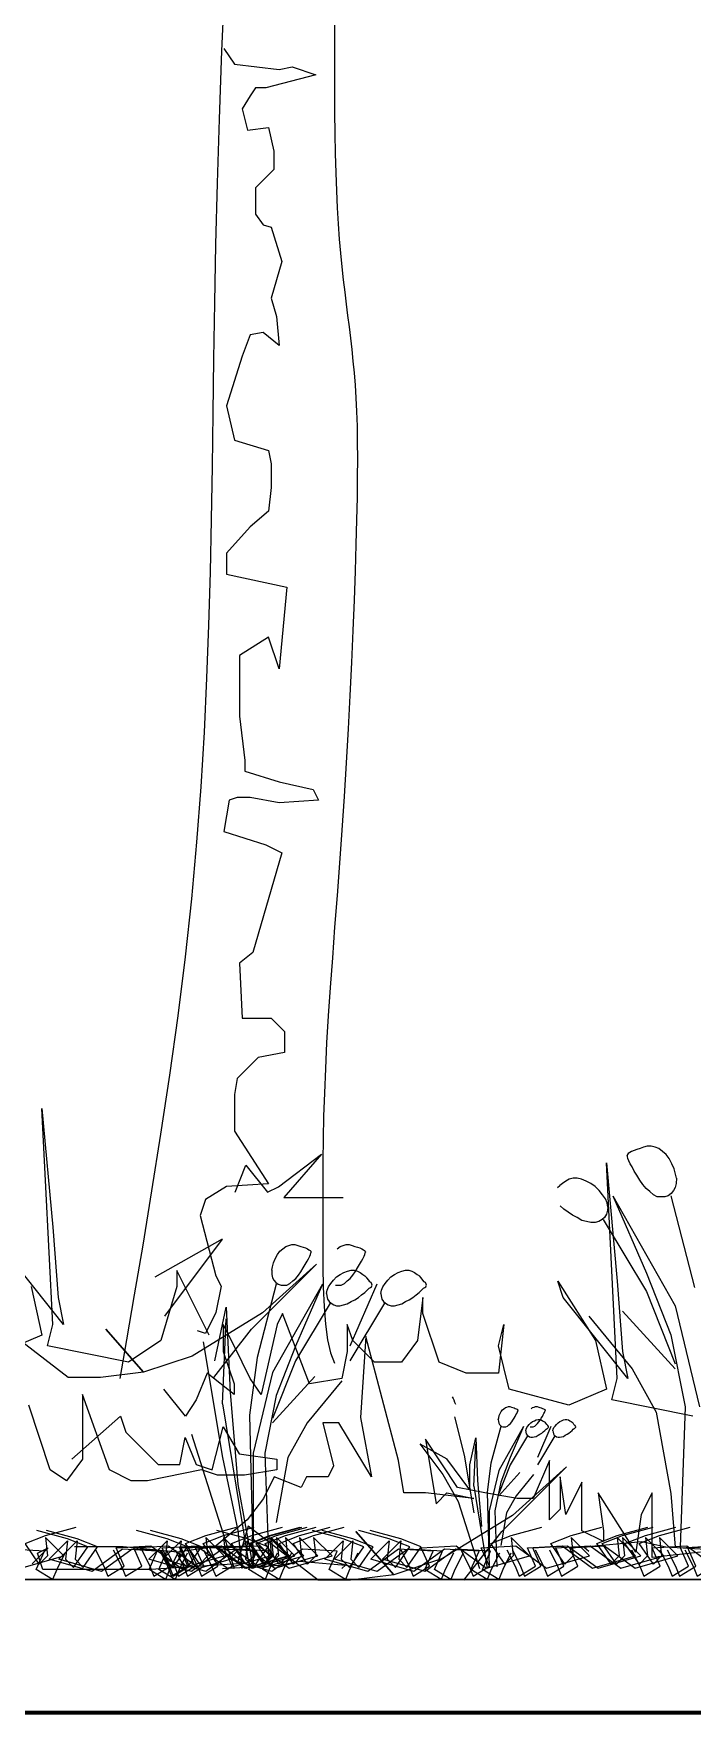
# Model space of a CAD drawing. Header units: metres. Extents: x -109 to 591, y -5 to 592.
# Drawn here: x 475.216 to 475.712, y 6.575 to 7.839 of the extents above; entities that cross this region are included whole.
import ezdxf

# ---------------------------------------------------------------- set-up
doc = ezdxf.new("R2010")
doc.units = ezdxf.units.M
doc.header["$LTSCALE"] = 0.03
doc.layers.add('ARBOLES', color=118, linetype='Continuous')
doc.layers.add('Areas verdes', color=74, linetype='Continuous')
doc.layers.add('Muro', color=7, linetype='Continuous', lineweight=70)
doc.layers.add('Muro bajo', color=7, linetype='Continuous', lineweight=30)

# ---------------------------------------------------------------- blocks, each defined once
blk = doc.blocks.new('palm1')
at = {"layer": 'ARBOLES', "color": 33}
for points in [[(295.6728, 20.247), (295.6755, 20.1862), (295.6776, 20.1291), (295.6793, 20.0753), (295.6805, 20.0242), (295.6815, 19.9754), (295.6822, 19.9285), (295.6828, 19.8829), (295.6835, 19.8383), (295.6842, 19.7941), (295.6851, 19.7499), (295.6864, 19.7056), (295.688, 19.6611), (295.6902, 19.616), (295.693, 19.5703), (295.6965, 19.5239), (295.7008, 19.4765), (295.706, 19.4281), (295.7122, 19.3787), (295.7191, 19.3289), (295.7265, 19.2797), (295.7341, 19.2321), (295.7415, 19.1869), (295.7486, 19.1451), (295.755, 19.1076), (295.7605, 19.0752)], [(295.5811, 20.2097), (295.5811, 20.1903), (295.5811, 20.1712), (295.581, 20.1526), (295.5809, 20.1345), (295.5807, 20.117), (295.5804, 20.1003), (295.58, 20.0842), (295.5795, 20.0691), (295.5788, 20.0548), (295.578, 20.0414), (295.577, 20.0287), (295.576, 20.0168), (295.5749, 20.0054), (295.5737, 19.9946), (295.5725, 19.9842), (295.5713, 19.9742), (295.5701, 19.9646), (295.5689, 19.9551), (295.5677, 19.9457), (295.5666, 19.9362), (295.5656, 19.9266), (295.5646, 19.9167), (295.5638, 19.9065), (295.5631, 19.8957), (295.5626, 19.8844), (295.5622, 19.8722), (295.562, 19.8591), (295.5619, 19.8448), (295.562, 19.8293), (295.5622, 19.8123), (295.5626, 19.7936), (295.5631, 19.7731), (295.5638, 19.7507), (295.5646, 19.7266), (295.5656, 19.701), (295.5668, 19.6744), (295.5681, 19.6468), (295.5695, 19.6188), (295.5712, 19.5904), (295.5729, 19.5621), (295.5748, 19.5341), (295.5768, 19.5065), (295.5789, 19.4794), (295.5809, 19.453), (295.5828, 19.4273), (295.5847, 19.4025), (295.5863, 19.3787), (295.5877, 19.3561), (295.5887, 19.3346), (295.5895, 19.3141), (295.5901, 19.2946), (295.5905, 19.2757), (295.5908, 19.2574), (295.5909, 19.2395), (295.5909, 19.2217), (295.5909, 19.204), (295.5909, 19.1862), (295.5908, 19.1686), (295.5904, 19.1516), (295.5897, 19.1355), (295.5885, 19.1207), (295.5868, 19.1076), (295.5843, 19.0966), (295.5811, 19.0879)], [(295.6736, 20.188), (295.6648, 20.1749), (295.6274, 20.1705), (295.6164, 20.1727), (295.5966, 20.1661), (295.6384, 20.1551), (295.6472, 20.1551), (295.6516, 20.1485), (295.6582, 20.1375), (295.6538, 20.1199), (295.6362, 20.1221), (295.6318, 20.1023), (295.6318, 20.0869), (295.6472, 20.0715), (295.6472, 20.0495), (295.6406, 20.0407), (295.634, 20.0385), (295.6252, 20.0099), (295.634, 19.9792), (295.6296, 19.9638), (295.6274, 19.9396), (295.6406, 19.9506), (295.6516, 19.9484), (295.6582, 19.9308), (295.6714, 19.889), (295.6648, 19.8604), (295.6362, 19.8516), (295.634, 19.8406), (295.634, 19.8208), (295.6362, 19.801), (295.6516, 19.7879), (295.6714, 19.7659), (295.6714, 19.7593), (295.6714, 19.7483), (295.6208, 19.7373), (295.6274, 19.6691), (295.6362, 19.6955), (295.6604, 19.6801), (295.6604, 19.6295), (295.656, 19.5922), (295.656, 19.5834), (295.6274, 19.5746), (295.5988, 19.568), (295.5944, 19.5592), (295.6274, 19.557), (295.6516, 19.5614), (295.6626, 19.5614), (295.6692, 19.5592), (295.6736, 19.5328), (295.6384, 19.5218), (295.6252, 19.5152), (295.6494, 19.4316), (295.6604, 19.4228), (295.6582, 19.3767), (295.634, 19.3767), (295.623, 19.3657), (295.623, 19.3481), (295.645, 19.3437), (295.6626, 19.3261), (295.6648, 19.3129), (295.6648, 19.2821), (295.6362, 19.2381), (295.6714, 19.2359), (295.689, 19.2249), (295.6934, 19.2117), (295.6802, 19.1612), (295.6758, 19.1524), (295.6802, 19.1304), (295.689, 19.1128), (295.6956, 19.115)]]:
    blk.add_lwpolyline(points, dxfattribs=at)
at = {"layer": 'ARBOLES', "color": 108}
for points in [[(295.6858, 19.1115), (295.7129, 19.1657), (295.7129, 19.1521), (295.7264, 19.107), (295.7535, 19.0889), (295.8212, 19.1025), (295.8167, 19.1205), (295.8258, 19.301), (295.8167, 19.2018), (295.8122, 19.1431), (295.8077, 19.1205), (295.8619, 19.1882)], [(295.8348, 19.1521), (295.8258, 19.1115), (295.8574, 19.098)], [(295.2813, 19.0437), (295.349, 19.0573), (295.3445, 19.0753), (295.3535, 19.2558), (295.3445, 19.1566), (295.34, 19.0979), (295.3355, 19.0753), (295.3897, 19.143), (295.3942, 19.1566), (295.3626, 19.1069), (295.3535, 19.0663), (295.3851, 19.0528), (295.4348, 19.0663), (295.4438, 19.1024), (295.4393, 19.1204), (295.4438, 19.0798), (295.4709, 19.0798), (295.4935, 19.0889), (295.5071, 19.1295), (295.5071, 19.143), (295.5116, 19.1069), (295.5251, 19.0889), (295.5477, 19.0889), (295.5658, 19.1069), (295.5703, 19.1204), (295.5703, 19.0979), (295.5748, 19.0753), (295.6019, 19.0708), (295.6245, 19.1295), (295.629, 19.1204), (295.6425, 19.0618), (295.6516, 19.0753), (295.6651, 19.1024), (295.6741, 19.1204), (295.6741, 19.0979), (295.6651, 19.0708), (295.6651, 19.0618), (295.6877, 19.0798), (295.6967, 19.0573), (295.7058, 19.0437), (295.7238, 19.0663)]]:
    blk.add_lwpolyline(points, dxfattribs=at)
at = {"layer": 'ARBOLES', "color": 53}
for points in [[(295.6641, 19.2312), (295.6551, 19.2538), (295.637, 19.2312), (295.628, 19.2357), (295.5918, 19.2628), (295.6234, 19.2267), (295.6009, 19.2267), (295.5873, 19.2267), (295.5738, 19.2267)], [(295.682, 19.076), (295.6504, 19.1166), (295.5962, 19.1708), (295.6414, 19.1301), (295.7001, 19.094), (295.7407, 19.0805), (295.7723, 19.1166), (295.7407, 19.0805), (295.7768, 19.076), (295.8039, 19.076), (295.8626, 19.1211)], [(295.4728, 18.9064), (295.4411, 18.9471), (295.387, 19.0012), (295.4321, 18.9606), (295.4908, 18.9245), (295.5315, 18.911), (295.5631, 18.9471), (295.5315, 18.911), (295.5676, 18.9064), (295.5947, 18.9064), (295.6534, 18.9516), (295.6624, 18.92), (295.7347, 18.9155), (295.8069, 18.9155), (295.825, 18.9155), (295.8295, 18.929), (295.8205, 18.9335), (295.834, 18.92)]]:
    blk.add_lwpolyline(points, dxfattribs=at)
at = {"layer": 'ARBOLES', "color": 72}
for points in [[(295.8008, 19.0077), (295.7601, 19.0438), (295.7556, 19.0303), (295.7285, 19.0032), (295.7195, 19.0032), (295.7105, 19.0032), (295.706, 19.0258), (295.6969, 19.0032), (295.6834, 18.9987), (295.6743, 19.0348), (295.6608, 19.0123), (295.6292, 19.0077), (295.6292, 18.9987), (295.6563, 18.9942), (295.6789, 18.9942), (295.6924, 18.9987), (295.7376, 18.9897), (295.7511, 18.9897), (295.7692, 18.9987), (295.7918, 19.0619), (295.7918, 19.0438), (295.7918, 19.0077), (295.8053, 18.9897), (295.8188, 18.9987), (295.8369, 19.0529)], [(295.2747, 18.9298), (295.3154, 18.9253), (295.3154, 18.9794), (295.3244, 18.9614), (295.3289, 18.9298), (295.3605, 18.9794), (295.356, 18.9478), (295.356, 18.9388), (295.3741, 18.9478), (295.3741, 18.9884), (295.3876, 18.9614), (295.3922, 18.9929), (295.3922, 18.9659), (295.4012, 18.9568), (295.4012, 19.0065), (295.4147, 18.9749), (295.4283, 18.9749), (295.4554, 18.9794), (295.478, 18.9839), (295.505, 19.0245), (295.496, 18.9704), (295.487, 18.9794), (295.4644, 18.9749), (295.505, 18.9794), (295.5231, 18.9794), (295.5276, 19.0065), (295.5547, 19.1103), (295.5592, 19.0426), (295.5502, 18.9929), (295.5773, 19.0381), (295.5908, 19.0381), (295.5818, 19.002), (295.5863, 18.9929), (295.6044, 18.9929), (295.6089, 18.9839), (295.6315, 18.9929), (295.6405, 18.9749), (295.6541, 18.9568), (295.6812, 18.9343), (295.7128, 18.9298), (295.7579, 18.9343), (295.7986, 18.9343)]]:
    blk.add_lwpolyline(points, dxfattribs=at)

msp = doc.modelspace()

# ---------------------------------------------------------------- linework, layer by layer
at = {"layer": 'Areas verdes', "color": 6, "linetype": 'Continuous'}
for p, q in [((475.6631, 6.9951), (475.6629, 6.9943)), ((475.663, 6.9935), (475.6629, 6.9943)), ((475.6634, 6.992), (475.663, 6.9935)), ((475.6637, 6.9958), (475.6631, 6.9951)), ((475.6641, 6.9904), (475.6634, 6.992)), ((475.6648, 6.9966), (475.6637, 6.9958)), ((475.6662, 6.9974), (475.6648, 6.9966)), ((475.668, 6.9982), (475.6662, 6.9974)), ((475.6702, 6.9989), (475.668, 6.9982)), ((475.6726, 6.9997), (475.6702, 6.9989)), ((475.6752, 7.0005), (475.6726, 6.9997)), ((475.678, 7.0013), (475.6752, 7.0005)), ((475.6809, 7.0013), (475.678, 7.0013)), ((475.6838, 7.0005), (475.6809, 7.0013)), ((475.6867, 6.9997), (475.6838, 7.0005)), ((475.6895, 6.9974), (475.6867, 6.9997)), ((475.6921, 6.9951), (475.6895, 6.9974)), ((475.6945, 6.992), (475.6921, 6.9951)), ((475.6965, 6.9881), (475.6945, 6.992)), ((475.6652, 6.9881), (475.6641, 6.9904)), ((475.6666, 6.9857), (475.6652, 6.9881)), ((475.6682, 6.9826), (475.6666, 6.9857)), ((475.6702, 6.9795), (475.6682, 6.9826)), ((475.6724, 6.9757), (475.6702, 6.9795)), ((475.6981, 6.9842), (475.6965, 6.9881)), ((475.6993, 6.9803), (475.6981, 6.9842)), ((475.6999, 6.9772), (475.6993, 6.9803)), ((475.6103, 6.9702), (475.6121, 6.9718)), ((475.6142, 6.9733), (475.6121, 6.9718)), ((475.6166, 6.9749), (475.6142, 6.9733)), ((475.6192, 6.9764), (475.6166, 6.9749)), ((475.6221, 6.9772), (475.6192, 6.9764)), ((475.6252, 6.9772), (475.6221, 6.9772)), ((475.6285, 6.9764), (475.6252, 6.9772)), ((475.632, 6.9749), (475.6285, 6.9764)), ((475.6354, 6.9733), (475.632, 6.9749)), ((475.6388, 6.971), (475.6354, 6.9733)), ((475.6417, 6.9679), (475.6388, 6.971)), ((475.6443, 6.9648), (475.6417, 6.9679)), ((475.6747, 6.9726), (475.6724, 6.9757)), ((475.6772, 6.9695), (475.6747, 6.9726)), ((475.6799, 6.9671), (475.6772, 6.9695)), ((475.6827, 6.9648), (475.6799, 6.9671)), ((475.6978, 6.9679), (475.6959, 6.9656)), ((475.6991, 6.9702), (475.6978, 6.9679)), ((475.6998, 6.9733), (475.6991, 6.9702)), ((475.6999, 6.9772), (475.6998, 6.9733)), ((475.6152, 6.9539), (475.6124, 6.9563)), ((475.6183, 6.9516), (475.6152, 6.9539)), ((475.6464, 6.9617), (475.6443, 6.9648)), ((475.6477, 6.9586), (475.6464, 6.9617)), ((475.6483, 6.9555), (475.6477, 6.9586)), ((475.6483, 6.9555), (475.6481, 6.9532)), ((475.6855, 6.9632), (475.6827, 6.9648)), ((475.6884, 6.9632), (475.6855, 6.9632)), ((475.6911, 6.9632), (475.6884, 6.9632)), ((475.6937, 6.964), (475.6911, 6.9632)), ((475.6959, 6.9656), (475.6937, 6.964)), ((475.6216, 6.9493), (475.6183, 6.9516)), ((475.6251, 6.9477), (475.6216, 6.9493)), ((475.6287, 6.9454), (475.6251, 6.9477)), ((475.6322, 6.9446), (475.6287, 6.9454)), ((475.6356, 6.9438), (475.6322, 6.9446)), ((475.6387, 6.9438), (475.6356, 6.9438)), ((475.6415, 6.9446), (475.6387, 6.9438)), ((475.6439, 6.9462), (475.6415, 6.9446)), ((475.6458, 6.9477), (475.6439, 6.9462)), ((475.6473, 6.9501), (475.6458, 6.9477)), ((475.6481, 6.9532), (475.6473, 6.9501)), ((475.3966, 6.9135), (475.3979, 6.9166)), ((475.3979, 6.9166), (475.3995, 6.9197)), ((475.3995, 6.9197), (475.4014, 6.9222)), ((475.4014, 6.9222), (475.4035, 6.9241)), ((475.4035, 6.9241), (475.4057, 6.9259)), ((475.4057, 6.9259), (475.408, 6.9265)), ((475.408, 6.9265), (475.4104, 6.9272)), ((475.4104, 6.9272), (475.4127, 6.9272)), ((475.4127, 6.9272), (475.4149, 6.9265)), ((475.4149, 6.9265), (475.417, 6.9259)), ((475.417, 6.9259), (475.4189, 6.9253)), ((475.4189, 6.9253), (475.4207, 6.9247)), ((475.4207, 6.9247), (475.4221, 6.9241)), ((475.4218, 6.9147), (475.4229, 6.9166)), ((475.4221, 6.9241), (475.4232, 6.9234)), ((475.4229, 6.9166), (475.4238, 6.9185)), ((475.4232, 6.9234), (475.4241, 6.9228)), ((475.4238, 6.9185), (475.4244, 6.9197)), ((475.4241, 6.9228), (475.4246, 6.9222)), ((475.4244, 6.9197), (475.4247, 6.921)), ((475.4246, 6.9222), (475.4248, 6.9216)), ((475.4247, 6.921), (475.4248, 6.9216)), ((475.4444, 6.9241), (475.4467, 6.9259)), ((475.4467, 6.9259), (475.4489, 6.9265)), ((475.4489, 6.9265), (475.4513, 6.9272)), ((475.4513, 6.9272), (475.4536, 6.9272)), ((475.4536, 6.9272), (475.4558, 6.9265)), ((475.4558, 6.9265), (475.4579, 6.9259)), ((475.4579, 6.9259), (475.4599, 6.9253)), ((475.4599, 6.9253), (475.4616, 6.9247)), ((475.4616, 6.9247), (475.463, 6.9241)), ((475.4627, 6.9147), (475.4638, 6.9166)), ((475.463, 6.9241), (475.4642, 6.9234)), ((475.4638, 6.9166), (475.4647, 6.9185)), ((475.4642, 6.9234), (475.465, 6.9228)), ((475.4647, 6.9185), (475.4653, 6.9197)), ((475.465, 6.9228), (475.4655, 6.9222)), ((475.4653, 6.9197), (475.4656, 6.921)), ((475.4655, 6.9222), (475.4657, 6.9216)), ((475.4656, 6.921), (475.4657, 6.9216)), ((475.3952, 6.9079), (475.3957, 6.9104)), ((475.3952, 6.9079), (475.3952, 6.9048)), ((475.3952, 6.9048), (475.3958, 6.9023)), ((475.3957, 6.9104), (475.3966, 6.9135)), ((475.4133, 6.9017), (475.4153, 6.9042)), ((475.4153, 6.9042), (475.4172, 6.9067)), ((475.4172, 6.9067), (475.4189, 6.9098)), ((475.4189, 6.9098), (475.4205, 6.9123)), ((475.4205, 6.9123), (475.4218, 6.9147)), ((475.4441, 6.903), (475.4467, 6.9048)), ((475.4467, 6.9048), (475.4495, 6.9061)), ((475.4495, 6.9061), (475.4523, 6.9073)), ((475.4523, 6.9073), (475.4549, 6.9079)), ((475.4543, 6.9017), (475.4563, 6.9042)), ((475.4549, 6.9079), (475.4574, 6.9079)), ((475.4563, 6.9042), (475.4581, 6.9067)), ((475.4574, 6.9079), (475.4597, 6.9073)), ((475.4581, 6.9067), (475.4599, 6.9098)), ((475.4597, 6.9073), (475.4618, 6.9061)), ((475.4599, 6.9098), (475.4614, 6.9123)), ((475.4614, 6.9123), (475.4627, 6.9147)), ((475.4618, 6.9061), (475.4637, 6.9048)), ((475.4637, 6.9048), (475.4654, 6.9036)), ((475.4669, 6.9023), (475.4654, 6.9036)), ((475.485, 6.903), (475.4877, 6.9048)), ((475.4877, 6.9048), (475.4904, 6.9061)), ((475.4904, 6.9061), (475.4932, 6.9073)), ((475.4932, 6.9073), (475.4959, 6.9079)), ((475.4959, 6.9079), (475.4984, 6.9079)), ((475.4984, 6.9079), (475.5007, 6.9073)), ((475.5007, 6.9073), (475.5028, 6.9061)), ((475.5028, 6.9061), (475.5047, 6.9048)), ((475.5047, 6.9048), (475.5064, 6.9036)), ((475.5078, 6.9023), (475.5064, 6.9036)), ((475.3958, 6.9023), (475.3968, 6.9005)), ((475.3968, 6.9005), (475.3983, 6.8986)), ((475.3983, 6.8986), (475.4001, 6.8974)), ((475.4001, 6.8974), (475.4022, 6.8967)), ((475.4022, 6.8967), (475.4043, 6.8967)), ((475.4043, 6.8967), (475.4066, 6.8967)), ((475.4066, 6.8967), (475.4089, 6.898)), ((475.4089, 6.898), (475.4112, 6.8999)), ((475.4112, 6.8999), (475.4133, 6.9017)), ((475.4364, 6.8905), (475.4369, 6.893)), ((475.4369, 6.893), (475.438, 6.8955)), ((475.438, 6.8955), (475.4397, 6.898)), ((475.4397, 6.898), (475.4417, 6.9005)), ((475.4417, 6.9005), (475.4441, 6.903)), ((475.4431, 6.8967), (475.4453, 6.8967)), ((475.4453, 6.8967), (475.4476, 6.8967)), ((475.4476, 6.8967), (475.4499, 6.898)), ((475.4499, 6.898), (475.4521, 6.8999)), ((475.4521, 6.8999), (475.4543, 6.9017)), ((475.4629, 6.8893), (475.4652, 6.8912)), ((475.4652, 6.8912), (475.4671, 6.893)), ((475.4682, 6.9005), (475.4669, 6.9023)), ((475.4671, 6.893), (475.4686, 6.8943)), ((475.4691, 6.8992), (475.4682, 6.9005)), ((475.4686, 6.8943), (475.4696, 6.8949)), ((475.47, 6.8986), (475.4691, 6.8992)), ((475.4696, 6.8949), (475.4703, 6.8955)), ((475.4705, 6.8974), (475.47, 6.8986)), ((475.4703, 6.8955), (475.4707, 6.8961)), ((475.4708, 6.8967), (475.4705, 6.8974)), ((475.4707, 6.8961), (475.4708, 6.8967)), ((475.4774, 6.8905), (475.4779, 6.893)), ((475.4779, 6.893), (475.4789, 6.8955)), ((475.4789, 6.8955), (475.4806, 6.898)), ((475.4806, 6.898), (475.4827, 6.9005)), ((475.4827, 6.9005), (475.485, 6.903)), ((475.5039, 6.8893), (475.5061, 6.8912)), ((475.5061, 6.8912), (475.508, 6.893)), ((475.5091, 6.9005), (475.5078, 6.9023)), ((475.508, 6.893), (475.5095, 6.8943)), ((475.5101, 6.8992), (475.5091, 6.9005)), ((475.5095, 6.8943), (475.5106, 6.8949)), ((475.5109, 6.8986), (475.5101, 6.8992)), ((475.5106, 6.8949), (475.5113, 6.8955)), ((475.5115, 6.8974), (475.5109, 6.8986)), ((475.5113, 6.8955), (475.5116, 6.8961)), ((475.5117, 6.8967), (475.5115, 6.8974)), ((475.5116, 6.8961), (475.5117, 6.8967)), ((475.4364, 6.8905), (475.4366, 6.8887)), ((475.4366, 6.8887), (475.4372, 6.8862)), ((475.4372, 6.8862), (475.4384, 6.8843)), ((475.4384, 6.8843), (475.44, 6.8831)), ((475.44, 6.8831), (475.4419, 6.8818)), ((475.4419, 6.8818), (475.4441, 6.8812)), ((475.4441, 6.8812), (475.4466, 6.8812)), ((475.4466, 6.8812), (475.4493, 6.8818)), ((475.4493, 6.8818), (475.4521, 6.8825)), ((475.4521, 6.8825), (475.455, 6.8843)), ((475.455, 6.8843), (475.4578, 6.8856)), ((475.4578, 6.8856), (475.4605, 6.8874)), ((475.4605, 6.8874), (475.4629, 6.8893)), ((475.4774, 6.8905), (475.4776, 6.8887)), ((475.4776, 6.8887), (475.4782, 6.8862)), ((475.4782, 6.8862), (475.4794, 6.8843)), ((475.4794, 6.8843), (475.4809, 6.8831)), ((475.4809, 6.8831), (475.4828, 6.8818)), ((475.4828, 6.8818), (475.4851, 6.8812)), ((475.4851, 6.8812), (475.4876, 6.8812)), ((475.4876, 6.8812), (475.4903, 6.8818)), ((475.4903, 6.8818), (475.4931, 6.8825)), ((475.4931, 6.8825), (475.4959, 6.8843)), ((475.4959, 6.8843), (475.4987, 6.8856)), ((475.4987, 6.8856), (475.5014, 6.8874)), ((475.5014, 6.8874), (475.5039, 6.8893)), ((475.5311, 6.8126), (475.5317, 6.8114)), ((475.5317, 6.8114), (475.5323, 6.8102)), ((475.5323, 6.8102), (475.5329, 6.8086)), ((475.5329, 6.8086), (475.5335, 6.8071)), ((475.568, 6.8015), (475.569, 6.8027)), ((475.569, 6.8027), (475.57, 6.8036)), ((475.57, 6.8036), (475.5711, 6.8046)), ((475.5711, 6.8046), (475.5722, 6.8049)), ((475.5722, 6.8049), (475.5734, 6.8052)), ((475.5734, 6.8052), (475.5746, 6.8052)), ((475.5746, 6.8052), (475.5757, 6.8049)), ((475.5757, 6.8049), (475.5767, 6.8046)), ((475.5767, 6.8046), (475.5777, 6.8043)), ((475.5777, 6.8043), (475.5786, 6.8039)), ((475.5786, 6.8039), (475.5793, 6.8036)), ((475.5793, 6.8036), (475.5799, 6.8033)), ((475.5799, 6.8033), (475.5803, 6.803)), ((475.5803, 6.803), (475.5805, 6.8027)), ((475.5805, 6.8027), (475.5806, 6.8024)), ((475.5806, 6.8021), (475.5806, 6.8024)), ((475.5905, 6.8036), (475.5916, 6.8046)), ((475.5916, 6.8046), (475.5927, 6.8049)), ((475.5927, 6.8049), (475.5939, 6.8052)), ((475.5939, 6.8052), (475.595, 6.8052)), ((475.595, 6.8052), (475.5962, 6.8049)), ((475.5962, 6.8049), (475.5972, 6.8046)), ((475.5972, 6.8046), (475.5982, 6.8043)), ((475.5982, 6.8043), (475.5991, 6.8039)), ((475.5991, 6.8039), (475.5998, 6.8036)), ((475.5998, 6.8036), (475.6003, 6.8033)), ((475.6003, 6.8033), (475.6008, 6.803)), ((475.6008, 6.803), (475.601, 6.8027)), ((475.601, 6.8027), (475.6011, 6.8024)), ((475.6011, 6.8021), (475.6011, 6.8024)), ((475.5658, 6.7956), (475.5661, 6.7968)), ((475.5658, 6.7956), (475.5659, 6.794)), ((475.5659, 6.794), (475.5661, 6.7928)), ((475.5661, 6.7968), (475.5665, 6.7984)), ((475.5661, 6.7928), (475.5667, 6.7918)), ((475.5665, 6.7984), (475.5672, 6.7999)), ((475.5667, 6.7918), (475.5674, 6.7909)), ((475.5672, 6.7999), (475.568, 6.8015)), ((475.5674, 6.7909), (475.5683, 6.7903)), ((475.5683, 6.7903), (475.5693, 6.79)), ((475.5693, 6.79), (475.5704, 6.79)), ((475.5704, 6.79), (475.5716, 6.79)), ((475.5716, 6.79), (475.5727, 6.7906)), ((475.5727, 6.7906), (475.5738, 6.7915)), ((475.5738, 6.7915), (475.5749, 6.7925)), ((475.5749, 6.7925), (475.5759, 6.7937)), ((475.5759, 6.7937), (475.5768, 6.7949)), ((475.5768, 6.7949), (475.5777, 6.7965)), ((475.5777, 6.7965), (475.5785, 6.7977)), ((475.5785, 6.7977), (475.5791, 6.799)), ((475.5791, 6.799), (475.5797, 6.7999)), ((475.5797, 6.7999), (475.5801, 6.8008)), ((475.5801, 6.8008), (475.5804, 6.8015)), ((475.5804, 6.8015), (475.5806, 6.8021)), ((475.5872, 6.7894), (475.5881, 6.7906)), ((475.5881, 6.7906), (475.5891, 6.7918)), ((475.5891, 6.7918), (475.5903, 6.7931)), ((475.5898, 6.79), (475.5909, 6.79)), ((475.5903, 6.7931), (475.5916, 6.794)), ((475.5909, 6.79), (475.592, 6.79)), ((475.5916, 6.794), (475.593, 6.7946)), ((475.592, 6.79), (475.5932, 6.7906)), ((475.593, 6.7946), (475.5944, 6.7953)), ((475.5932, 6.7906), (475.5943, 6.7915)), ((475.5943, 6.7915), (475.5954, 6.7925)), ((475.5944, 6.7953), (475.5957, 6.7956)), ((475.5954, 6.7925), (475.5964, 6.7937)), ((475.5957, 6.7956), (475.597, 6.7956)), ((475.5964, 6.7937), (475.5973, 6.7949)), ((475.597, 6.7956), (475.5981, 6.7953)), ((475.5973, 6.7949), (475.5982, 6.7965)), ((475.5981, 6.7953), (475.5992, 6.7946)), ((475.5982, 6.7965), (475.599, 6.7977)), ((475.599, 6.7977), (475.5996, 6.799)), ((475.5992, 6.7946), (475.6001, 6.794)), ((475.5996, 6.799), (475.6002, 6.7999)), ((475.6001, 6.794), (475.601, 6.7934)), ((475.6002, 6.7999), (475.6006, 6.8008)), ((475.6006, 6.8008), (475.6009, 6.8015)), ((475.6009, 6.8015), (475.6011, 6.8021)), ((475.6017, 6.7928), (475.601, 6.7934)), ((475.6023, 6.7918), (475.6017, 6.7928)), ((475.6028, 6.7912), (475.6023, 6.7918)), ((475.6032, 6.7909), (475.6028, 6.7912)), ((475.6035, 6.7903), (475.6032, 6.7909)), ((475.6034, 6.7894), (475.6036, 6.7897)), ((475.6036, 6.79), (475.6035, 6.7903)), ((475.6036, 6.7897), (475.6036, 6.79)), ((475.6077, 6.7894), (475.6085, 6.7906)), ((475.6085, 6.7906), (475.6096, 6.7918)), ((475.6096, 6.7918), (475.6108, 6.7931)), ((475.6108, 6.7931), (475.6121, 6.794)), ((475.6121, 6.794), (475.6135, 6.7946)), ((475.6135, 6.7946), (475.6149, 6.7953)), ((475.6149, 6.7953), (475.6162, 6.7956)), ((475.6162, 6.7956), (475.6174, 6.7956)), ((475.6174, 6.7956), (475.6186, 6.7953)), ((475.6186, 6.7953), (475.6196, 6.7946)), ((475.6196, 6.7946), (475.6206, 6.794)), ((475.6206, 6.794), (475.6214, 6.7934)), ((475.6221, 6.7928), (475.6214, 6.7934)), ((475.6228, 6.7918), (475.6221, 6.7928)), ((475.6233, 6.7912), (475.6228, 6.7918)), ((475.6237, 6.7909), (475.6233, 6.7912)), ((475.624, 6.7903), (475.6237, 6.7909)), ((475.6239, 6.7894), (475.6241, 6.7897)), ((475.6241, 6.79), (475.624, 6.7903)), ((475.6241, 6.7897), (475.6241, 6.79)), ((475.5865, 6.7869), (475.5867, 6.7881)), ((475.5865, 6.7869), (475.5866, 6.7859)), ((475.5866, 6.7859), (475.5869, 6.7847)), ((475.5867, 6.7881), (475.5872, 6.7894)), ((475.5869, 6.7847), (475.5875, 6.7838)), ((475.5875, 6.7838), (475.5882, 6.7832)), ((475.5882, 6.7832), (475.5892, 6.7825)), ((475.5892, 6.7825), (475.5903, 6.7822)), ((475.5903, 6.7822), (475.5916, 6.7822)), ((475.5916, 6.7822), (475.5929, 6.7825)), ((475.5929, 6.7825), (475.5943, 6.7828)), ((475.5943, 6.7828), (475.5957, 6.7838)), ((475.5957, 6.7838), (475.5971, 6.7844)), ((475.5971, 6.7844), (475.5985, 6.7853)), ((475.5985, 6.7853), (475.5997, 6.7863)), ((475.5997, 6.7863), (475.6008, 6.7872)), ((475.6008, 6.7872), (475.6018, 6.7881)), ((475.6018, 6.7881), (475.6025, 6.7887)), ((475.6025, 6.7887), (475.6031, 6.789)), ((475.6031, 6.789), (475.6034, 6.7894)), ((475.6069, 6.7869), (475.6072, 6.7881)), ((475.6069, 6.7869), (475.607, 6.7859)), ((475.607, 6.7859), (475.6073, 6.7847)), ((475.6072, 6.7881), (475.6077, 6.7894)), ((475.6073, 6.7847), (475.6079, 6.7838)), ((475.6079, 6.7838), (475.6087, 6.7832)), ((475.6087, 6.7832), (475.6097, 6.7825)), ((475.6097, 6.7825), (475.6108, 6.7822)), ((475.6108, 6.7822), (475.612, 6.7822)), ((475.612, 6.7822), (475.6134, 6.7825)), ((475.6134, 6.7825), (475.6148, 6.7828)), ((475.6148, 6.7828), (475.6162, 6.7838)), ((475.6162, 6.7838), (475.6176, 6.7844)), ((475.6176, 6.7844), (475.6189, 6.7853)), ((475.6189, 6.7853), (475.6202, 6.7863)), ((475.6202, 6.7863), (475.6213, 6.7872)), ((475.6213, 6.7872), (475.6223, 6.7881)), ((475.6223, 6.7881), (475.623, 6.7887)), ((475.623, 6.7887), (475.6235, 6.789)), ((475.6235, 6.789), (475.6239, 6.7894))]:
    msp.add_line(p, q, dxfattribs=at)
at = {"layer": 'Areas verdes', "linetype": 'Continuous'}
for p, q in [((475.6521, 6.964), (475.6774, 6.9058)), ((475.6521, 6.964), (475.6991, 6.881)), ((475.6956, 6.964), (475.7136, 6.895)), ((475.6448, 6.9462), (475.6774, 6.8919)), ((475.358, 6.9314), (475.3072, 6.9027)), ((475.358, 6.9314), (475.3145, 6.8732)), ((475.6774, 6.9058), (475.6956, 6.8593)), ((475.3986, 6.8974), (475.3842, 6.8421)), ((475.4334, 6.8974), (475.3958, 6.8309)), ((475.4334, 6.8974), (475.4132, 6.8508)), ((475.4743, 6.8974), (475.4541, 6.8508)), ((475.6774, 6.8919), (475.6991, 6.8375)), ((475.3523, 6.8396), (475.361, 6.88)), ((475.361, 6.88), (475.3639, 6.8161)), ((475.4392, 6.8831), (475.4132, 6.8396)), ((475.4802, 6.8831), (475.4541, 6.8396)), ((475.6991, 6.881), (475.7173, 6.805)), ((475.3581, 6.8074), (475.361, 6.8713)), ((475.6339, 6.8732), (475.6665, 6.8337)), ((475.6991, 6.8337), (475.6593, 6.8771)), ((475.3436, 6.8539), (475.3581, 6.767)), ((475.6956, 6.8593), (475.7064, 6.805)), ((475.3842, 6.8421), (475.3784, 6.7987)), ((475.4132, 6.8508), (475.3986, 6.8136)), ((475.3958, 6.8309), (475.3813, 6.7701)), ((475.4132, 6.8396), (475.3958, 6.7962)), ((475.3958, 6.7931), (475.4276, 6.8278)), ((475.6665, 6.8337), (475.6847, 6.8011)), ((475.3639, 6.8161), (475.3697, 6.7465)), ((475.4479, 6.8247), (475.4218, 6.7931)), ((475.3581, 6.8074), (475.3784, 6.6832)), ((475.3986, 6.8136), (475.3899, 6.7701)), ((475.7064, 6.805), (475.7028, 6.6994)), ((475.3784, 6.7987), (475.3813, 6.6857)), ((475.4218, 6.7931), (475.4073, 6.767)), ((475.5328, 6.7974), (475.5401, 6.7686)), ((475.5676, 6.7903), (475.5603, 6.7627)), ((475.5849, 6.7903), (475.5661, 6.7571)), ((475.5849, 6.7903), (475.5748, 6.767)), ((475.6054, 6.7903), (475.5953, 6.767)), ((475.6847, 6.8011), (475.6956, 6.7398)), ((475.3349, 6.7844), (475.3668, 6.6832)), ((475.5067, 6.7773), (475.527, 6.7658)), ((475.5067, 6.7773), (475.5241, 6.754)), ((475.5444, 6.7614), (475.5488, 6.7816)), ((475.5473, 6.7453), (475.5488, 6.7773)), ((475.5488, 6.7816), (475.5502, 6.7496)), ((475.5879, 6.7832), (475.5748, 6.7614)), ((475.6083, 6.7832), (475.5953, 6.7614)), ((475.3581, 6.767), (475.3697, 6.7118)), ((475.3813, 6.7701), (475.3813, 6.7031)), ((475.3899, 6.7701), (475.3929, 6.6857)), ((475.4073, 6.767), (475.3986, 6.718)), ((475.5444, 6.7425), (475.527, 6.7658)), ((475.5401, 6.7686), (475.5473, 6.7251)), ((475.5748, 6.767), (475.5676, 6.7484)), ((475.5241, 6.754), (475.5357, 6.7338)), ((475.5444, 6.7425), (475.5444, 6.7614)), ((475.5603, 6.7627), (475.5574, 6.7409)), ((475.5661, 6.7571), (475.5589, 6.7267)), ((475.5748, 6.7614), (475.5661, 6.7397)), ((475.5661, 6.7381), (475.5821, 6.7555)), ((475.5922, 6.754), (475.5792, 6.7381)), ((475.3697, 6.7465), (475.3813, 6.6832)), ((475.5473, 6.7453), (475.5574, 6.6832)), ((475.5502, 6.7496), (475.5531, 6.7149)), ((475.5574, 6.7409), (475.5589, 6.6845)), ((475.5676, 6.7484), (475.5632, 6.7267)), ((475.6956, 6.7398), (475.6991, 6.6994)), ((475.5357, 6.7338), (475.5516, 6.6832)), ((475.5589, 6.7267), (475.5589, 6.6931)), ((475.5632, 6.7267), (475.5647, 6.6845)), ((475.5792, 6.7381), (475.5719, 6.7251)), ((475.5719, 6.7251), (475.5676, 6.7006)), ((475.3697, 6.7118), (475.3726, 6.6832)), ((475.6738, 6.7033), (475.6304, 6.6994)), ((475.6919, 6.6994), (475.6738, 6.7033)), ((475.4015, 6.6857), (475.416, 6.6888)), ((475.416, 6.6888), (475.4508, 6.6857)), ((475.6304, 6.6994), (475.6339, 6.6963)), ((475.7462, 6.6963), (475.6919, 6.6994)), ((475.3581, 6.6832), (475.4015, 6.6857)), ((475.4508, 6.6857), (475.4479, 6.6832))]:
    msp.add_line(p, q, dxfattribs=at)
at = {"layer": 'Areas verdes'}
for points in [[(475.1419, 6.6974), (475.148, 6.6851), (475.1511, 6.6774), (475.1634, 6.6851), (475.1572, 6.6989), (475.1834, 6.7004), (475.2064, 6.6836), (475.2387, 6.6928), (475.2249, 6.7066), (475.2264, 6.6928), (475.2202, 6.6866), (475.2095, 6.702), (475.2249, 6.7081), (475.2479, 6.7143)], [(475.2626, 6.6974), (475.2687, 6.6851), (475.2718, 6.6774), (475.2841, 6.6851), (475.278, 6.6989), (475.3041, 6.7004), (475.3271, 6.6836), (475.3594, 6.6928), (475.3456, 6.7066), (475.3471, 6.6928), (475.341, 6.6866), (475.3302, 6.702), (475.3456, 6.7081), (475.3686, 6.7143)], [(475.2759, 6.6974), (475.2821, 6.6851), (475.2851, 6.6774), (475.2974, 6.6851), (475.2913, 6.6989), (475.3174, 6.7004), (475.3405, 6.6836), (475.3727, 6.6928), (475.3589, 6.7066), (475.3604, 6.6928), (475.3543, 6.6866), (475.3435, 6.702), (475.3589, 6.7081), (475.382, 6.7143)], [(475.2973, 6.6974), (475.3034, 6.6851), (475.3065, 6.6774), (475.3188, 6.6851), (475.3126, 6.6989), (475.3388, 6.7004), (475.3618, 6.6836), (475.3941, 6.6928), (475.3802, 6.7066), (475.3818, 6.6928), (475.3756, 6.6866), (475.3649, 6.702), (475.3802, 6.7081), (475.4033, 6.7143)], [(475.3106, 6.6974), (475.3167, 6.6851), (475.3198, 6.6774), (475.3321, 6.6851), (475.326, 6.6989), (475.3521, 6.7004), (475.3751, 6.6836), (475.4074, 6.6928), (475.3936, 6.7066), (475.3951, 6.6928), (475.389, 6.6866), (475.3782, 6.702), (475.3936, 6.7081), (475.4166, 6.7143)], [(475.3118, 6.6974), (475.3179, 6.6851), (475.321, 6.6774), (475.3333, 6.6851), (475.3271, 6.6989), (475.3533, 6.7004), (475.3763, 6.6836), (475.4086, 6.6928), (475.3948, 6.7066), (475.3963, 6.6928), (475.3901, 6.6866), (475.3794, 6.702), (475.3948, 6.7081), (475.4178, 6.7143)], [(475.3158, 6.6974), (475.322, 6.6851), (475.3251, 6.6774), (475.3374, 6.6851), (475.3312, 6.6989), (475.3573, 6.7004), (475.3804, 6.6836), (475.4127, 6.6928), (475.3988, 6.7066), (475.4004, 6.6928), (475.3942, 6.6866), (475.3835, 6.702), (475.3988, 6.7081), (475.4219, 6.7143)], [(475.3226, 6.6974), (475.3287, 6.6851), (475.3318, 6.6774), (475.3441, 6.6851), (475.3379, 6.6989), (475.3641, 6.7004), (475.3871, 6.6836), (475.4194, 6.6928), (475.4056, 6.7066), (475.4071, 6.6928), (475.4009, 6.6866), (475.3902, 6.702), (475.4056, 6.7081), (475.4286, 6.7143)], [(475.3331, 6.6974), (475.3392, 6.6851), (475.3423, 6.6774), (475.3546, 6.6851), (475.3485, 6.6989), (475.3746, 6.7004), (475.3976, 6.6836), (475.4299, 6.6928), (475.4161, 6.7066), (475.4176, 6.6928), (475.4115, 6.6866), (475.4007, 6.702), (475.4161, 6.7081), (475.4391, 6.7143)], [(475.3438, 6.6974), (475.3499, 6.6851), (475.353, 6.6774), (475.3653, 6.6851), (475.3591, 6.6989), (475.3852, 6.7004), (475.4083, 6.6836), (475.4406, 6.6928), (475.4267, 6.7066), (475.4283, 6.6928), (475.4221, 6.6866), (475.4114, 6.702), (475.4267, 6.7081), (475.4498, 6.7143)], [(475.4925, 6.6974), (475.4986, 6.6851), (475.5017, 6.6774), (475.514, 6.6851), (475.5078, 6.6989), (475.534, 6.7004), (475.557, 6.6836), (475.5893, 6.6928), (475.5755, 6.7066), (475.577, 6.6928), (475.5708, 6.6866), (475.5601, 6.702), (475.5755, 6.7081), (475.5985, 6.7143)], [(475.5376, 6.6974), (475.5438, 6.6851), (475.5469, 6.6774), (475.5592, 6.6851), (475.553, 6.6989), (475.5791, 6.7004), (475.6022, 6.6836), (475.6344, 6.6928), (475.6206, 6.7066), (475.6222, 6.6928), (475.616, 6.6866), (475.6053, 6.702), (475.6206, 6.7081), (475.6437, 6.7143)], [(475.5723, 6.6974), (475.5784, 6.6851), (475.5815, 6.6774), (475.5938, 6.6851), (475.5877, 6.6989), (475.6138, 6.7004), (475.6368, 6.6836), (475.6691, 6.6928), (475.6553, 6.7066), (475.6568, 6.6928), (475.6507, 6.6866), (475.6399, 6.702), (475.6553, 6.7081), (475.6783, 6.7143)], [(475.5764, 6.6974), (475.5825, 6.6851), (475.5856, 6.6774), (475.5979, 6.6851), (475.5917, 6.6989), (475.6178, 6.7004), (475.6409, 6.6836), (475.6732, 6.6928), (475.6593, 6.7066), (475.6609, 6.6928), (475.6547, 6.6866), (475.644, 6.702), (475.6593, 6.7081), (475.6824, 6.7143)], [(475.5936, 6.6974), (475.5998, 6.6851), (475.6028, 6.6774), (475.6151, 6.6851), (475.609, 6.6989), (475.6351, 6.7004), (475.6581, 6.6836), (475.6904, 6.6928), (475.6766, 6.7066), (475.6781, 6.6928), (475.672, 6.6866), (475.6612, 6.702), (475.6766, 6.7081), (475.6996, 6.7143)], [(475.6043, 6.6974), (475.6104, 6.6851), (475.6135, 6.6774), (475.6258, 6.6851), (475.6196, 6.6989), (475.6458, 6.7004), (475.6688, 6.6836), (475.7011, 6.6928), (475.6873, 6.7066), (475.6888, 6.6928), (475.6826, 6.6866), (475.6719, 6.702), (475.6873, 6.7081), (475.7103, 6.7143)], [(475.6662, 6.6974), (475.6724, 6.6851), (475.6754, 6.6774), (475.6877, 6.6851), (475.6816, 6.6989), (475.7077, 6.7004), (475.7307, 6.6836), (475.763, 6.6928), (475.7492, 6.7066), (475.7507, 6.6928), (475.7446, 6.6866), (475.7338, 6.702), (475.7492, 6.7081), (475.7722, 6.7143)], [(475.6875, 6.6974), (475.6937, 6.6851), (475.6967, 6.6774), (475.709, 6.6851), (475.7029, 6.6989), (475.729, 6.7004), (475.7521, 6.6836), (475.7843, 6.6928), (475.7705, 6.7066), (475.772, 6.6928), (475.7659, 6.6866), (475.7551, 6.702), (475.7705, 6.7081), (475.7936, 6.7143)], [(475.693, 6.6974), (475.6992, 6.6851), (475.7022, 6.6774), (475.7145, 6.6851), (475.7084, 6.6989), (475.7345, 6.7004), (475.7575, 6.6836), (475.7898, 6.6928), (475.776, 6.7066), (475.7775, 6.6928), (475.7714, 6.6866), (475.7606, 6.702), (475.776, 6.7081), (475.799, 6.7143)], [(475.7063, 6.6974), (475.7125, 6.6851), (475.7156, 6.6774), (475.7279, 6.6851), (475.7217, 6.6989), (475.7478, 6.7004), (475.7709, 6.6836), (475.8031, 6.6928), (475.7893, 6.7066), (475.7909, 6.6928), (475.7847, 6.6866), (475.7739, 6.702), (475.7893, 6.7081), (475.8124, 6.7143)], [(475.2395, 6.6949), (475.2333, 6.6826), (475.2302, 6.6749), (475.2179, 6.6826), (475.2241, 6.6964), (475.198, 6.6979), (475.1749, 6.681), (475.1427, 6.6903), (475.1565, 6.7041), (475.1549, 6.6903), (475.1611, 6.6841), (475.1718, 6.6995), (475.1565, 6.7056), (475.1334, 6.7118)], [(475.3244, 6.6949), (475.3183, 6.6826), (475.3152, 6.6749), (475.3029, 6.6826), (475.309, 6.6964), (475.2829, 6.6979), (475.2599, 6.681), (475.2276, 6.6903), (475.2414, 6.7041), (475.2399, 6.6903), (475.246, 6.6841), (475.2568, 6.6995), (475.2414, 6.7056), (475.2184, 6.7118)], [(475.3316, 6.6949), (475.3255, 6.6826), (475.3224, 6.6749), (475.3101, 6.6826), (475.3163, 6.6964), (475.2901, 6.6979), (475.2671, 6.681), (475.2348, 6.6903), (475.2486, 6.7041), (475.2471, 6.6903), (475.2532, 6.6841), (475.264, 6.6995), (475.2486, 6.7056), (475.2256, 6.7118)], [(475.3994, 6.6949), (475.3932, 6.6826), (475.3902, 6.6749), (475.3779, 6.6826), (475.384, 6.6964), (475.3579, 6.6979), (475.3349, 6.681), (475.3026, 6.6903), (475.3164, 6.7041), (475.3149, 6.6903), (475.321, 6.6841), (475.3318, 6.6995), (475.3164, 6.7056), (475.2934, 6.7118)], [(475.4101, 6.6949), (475.4039, 6.6826), (475.4008, 6.6749), (475.3885, 6.6826), (475.3947, 6.6964), (475.3686, 6.6979), (475.3455, 6.681), (475.3132, 6.6903), (475.3271, 6.7041), (475.3255, 6.6903), (475.3317, 6.6841), (475.3424, 6.6995), (475.3271, 6.7056), (475.304, 6.7118)], [(475.46, 6.6949), (475.4538, 6.6826), (475.4507, 6.6749), (475.4385, 6.6826), (475.4446, 6.6964), (475.4185, 6.6979), (475.3954, 6.681), (475.3632, 6.6903), (475.377, 6.7041), (475.3755, 6.6903), (475.3816, 6.6841), (475.3924, 6.6995), (475.377, 6.7056), (475.3539, 6.7118)], [(475.5321, 6.6949), (475.5259, 6.6826), (475.5228, 6.6749), (475.5106, 6.6826), (475.5167, 6.6964), (475.4906, 6.6979), (475.4675, 6.681), (475.4353, 6.6903), (475.4491, 6.7041), (475.4476, 6.6903), (475.4537, 6.6841), (475.4645, 6.6995), (475.4491, 6.7056), (475.426, 6.7118)], [(475.5393, 6.6949), (475.5331, 6.6826), (475.5301, 6.6749), (475.5178, 6.6826), (475.5239, 6.6964), (475.4978, 6.6979), (475.4747, 6.681), (475.4425, 6.6903), (475.4563, 6.7041), (475.4548, 6.6903), (475.4609, 6.6841), (475.4717, 6.6995), (475.4563, 6.7056), (475.4333, 6.7118)], [(475.5667, 6.6949), (475.5605, 6.6826), (475.5575, 6.6749), (475.5452, 6.6826), (475.5513, 6.6964), (475.5252, 6.6979), (475.5021, 6.681), (475.4699, 6.6903), (475.4837, 6.7041), (475.4822, 6.6903), (475.4883, 6.6841), (475.4991, 6.6995), (475.4837, 6.7056), (475.4607, 6.7118)], [(475.5753, 6.6949), (475.5692, 6.6826), (475.5661, 6.6749), (475.5538, 6.6826), (475.56, 6.6964), (475.5338, 6.6979), (475.5108, 6.681), (475.4785, 6.6903), (475.4924, 6.7041), (475.4908, 6.6903), (475.497, 6.6841), (475.5077, 6.6995), (475.4924, 6.7056), (475.4693, 6.7118)]]:
    msp.add_lwpolyline(points, dxfattribs=at)
at = {"layer": 'Muro'}
msp.add_line((474.4195, 6.5749), (486.2863, 6.5749), dxfattribs=at)
at = {"layer": 'Muro bajo'}
msp.add_line((474.4195, 6.6749), (486.2863, 6.6749), dxfattribs=at)

# ---------------------------------------------------------------- block references
at = {"layer": 'ARBOLES', "color": 35, "xscale": -0.9000000000000004, "yscale": 0.9, "zscale": 0.9}
msp.add_blockref('palm1', (741.4654, -10.3413), dxfattribs=at)

doc.saveas('drawing.dxf')
